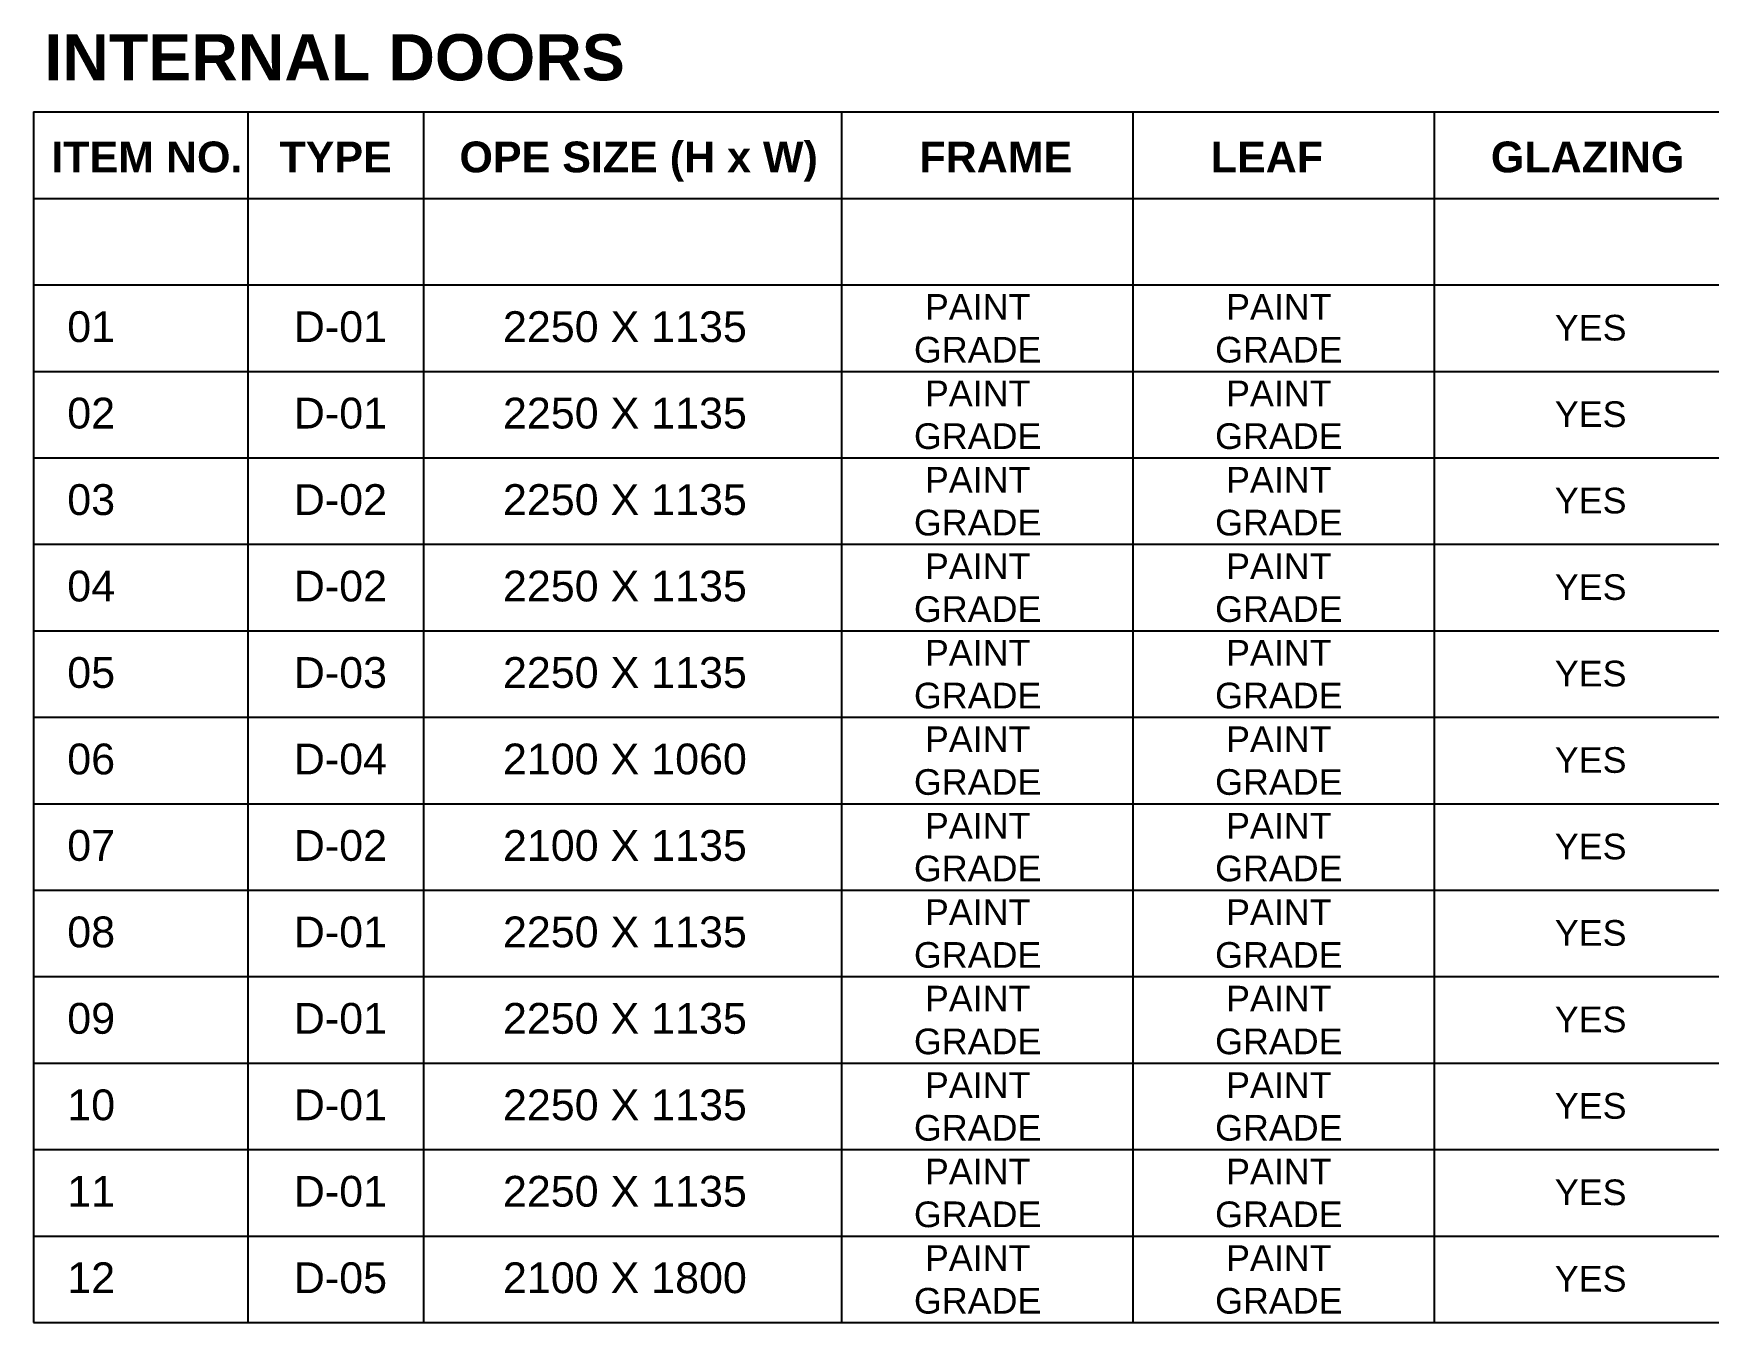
# Model space of a CAD drawing. Header units: inches. Extents: x -48459 to 205009, y 10398 to 54474.
# Drawn here: x 29136 to 45457, y 25868 to 38428 of the extents above; entities that cross this region are included whole.
import ezdxf

# ---------------------------------------------------------------- set-up
doc = ezdxf.new("R2010")
doc.units = ezdxf.units.IN
doc.header["$MEASUREMENT"] = 0
doc.layers.add('SV-ELEC-TEXT', color=9, linetype='Continuous')
doc.styles.add('QSS', font='arial.ttf')

msp = doc.modelspace()

# ---------------------------------------------------------------- linework, layer by layer
at = {"layer": 'SV-ELEC-TEXT'}
for points in [[(29135.7, 37663.2), (53389.8, 37663.2)], [(29135.7, 37663.2), (29135.7, 25867.9)], [(31224.2, 37663.2), (31224.2, 25867.9)], [(32934.8, 37663.2), (32934.8, 25867.9)], [(37009.8, 37663.2), (37009.8, 25867.9)], [(39848.9, 37663.2), (39848.9, 25867.9)], [(42783.5, 37663.2), (42783.5, 25867.9)], [(29135.7, 36820.7), (53389.8, 36820.7)], [(29135.7, 35978.2), (53389.8, 35978.2)], [(29135.7, 35135.6), (53389.8, 35135.6)], [(29135.7, 34293.1), (53389.8, 34293.1)], [(29135.7, 33450.6), (53389.8, 33450.6)], [(29135.7, 32608.1), (53389.8, 32608.1)], [(29135.7, 31765.6), (53389.8, 31765.6)], [(29135.7, 30923), (53389.8, 30923)], [(29135.7, 30080.5), (53389.8, 30080.5)], [(29135.7, 29238), (53389.8, 29238)], [(29135.7, 28395.5), (53389.8, 28395.5)], [(29135.7, 27552.9), (53389.8, 27552.9)], [(29135.7, 26710.4), (53389.8, 26710.4)], [(29135.7, 25867.9), (53389.8, 25867.9)]]:
    msp.add_lwpolyline(points, dxfattribs=at)

# ---------------------------------------------------------------- texts
at = {"layer": 'SV-ELEC-TEXT', "style": 'QSS'}
for s, insert, char_height, width, attachment_point in [('{\\fArial|b1|i0|c0|p34;INTERNAL DOORS }', (29240.9, 38421.3), 450, 17029.34, 1), ('{\\fArial|b1|i0|c0|p34;ITEM NO.}', (29309.2, 37375.1), 300, 10423.434, 1), ('{\\fArial|b1|i0|c0|p34;OPE SIZE (H x W)}', (33286.4, 37375.1), 300, 10423.434, 1), ('{\\fArial|b1|i0|c0|p34;GLAZING}', (43336.9, 37375.1), 300, 10423.434, 1), ('{\\fArial|b1|i0|c0|p34;TYPE}', (31532.2, 37375.1), 300, 10423.434, 1), ('{\\fArial|b1|i0|c0|p34;FRAME}', (37768, 37375.1), 300, 10423.434, 1), ('{\\fArial|b1|i0|c0|p34;LEAF}', (40607.1, 37375.1), 300, 10423.434, 1), ('\\pxqc;PAINT\\PGRADE', (36618.7, 35888.9), 250, 3434.36, 1), ('\\pxqc;PAINT\\PGRADE', (39553.2, 35888.9), 250, 3434.36, 1), ('01', (29464.8, 35721.6), 300, 1400.492, 1), ('D-01', (31672.4, 35721.6), 300, 927.944, 1), ('2250 X 1135', (34898.6, 35721.6), 300, 2573.027, 2), ('YES', (44309.2, 35686.6), 250, 901.804, 2), ('\\pxqc;PAINT\\PGRADE', (36618.7, 35046.4), 250, 3434.36, 1), ('\\pxqc;PAINT\\PGRADE', (39553.2, 35046.4), 250, 3434.36, 1), ('02', (29464.8, 34879.1), 300, 1400.492, 1), ('D-01', (31672.4, 34879.1), 300, 927.944, 1), ('2250 X 1135', (34898.6, 34879.1), 300, 2573.027, 2), ('YES', (44309.2, 34844), 250, 901.804, 2), ('\\pxqc;PAINT\\PGRADE', (36618.7, 34203.8), 250, 3434.36, 1), ('\\pxqc;PAINT\\PGRADE', (39553.2, 34203.8), 250, 3434.36, 1), ('03', (29464.8, 34036.5), 300, 1400.492, 1), ('D-02', (31672.4, 34036.5), 300, 927.944, 1), ('2250 X 1135', (34898.6, 34036.5), 300, 2573.027, 2), ('YES', (44309.2, 34001.5), 250, 901.804, 2), ('\\pxqc;PAINT\\PGRADE', (36618.7, 33361.3), 250, 3434.36, 1), ('\\pxqc;PAINT\\PGRADE', (39553.2, 33361.3), 250, 3434.36, 1), ('04', (29464.8, 33194), 300, 1400.492, 1), ('D-02', (31672.4, 33194), 300, 927.944, 1), ('2250 X 1135', (34898.6, 33194), 300, 2573.027, 2), ('YES', (44309.2, 33159), 250, 901.804, 2), ('\\pxqc;PAINT\\PGRADE', (36618.7, 32518.8), 250, 3434.36, 1), ('\\pxqc;PAINT\\PGRADE', (39553.2, 32518.8), 250, 3434.36, 1), ('05', (29464.8, 32351.5), 300, 1400.492, 1), ('D-03', (31672.4, 32351.5), 300, 927.944, 1), ('2250 X 1135', (34898.6, 32351.5), 300, 2573.027, 2), ('YES', (44309.2, 32316.5), 250, 901.804, 2), ('\\pxqc;PAINT\\PGRADE', (36618.7, 31676.3), 250, 3434.36, 1), ('\\pxqc;PAINT\\PGRADE', (39553.2, 31676.3), 250, 3434.36, 1), ('06', (29464.8, 31509), 300, 1400.492, 1), ('D-04', (31672.4, 31509), 300, 927.944, 1), ('2100 X 1060', (34898.6, 31509), 300, 2573.027, 2), ('YES', (44309.2, 31473.9), 250, 901.804, 2), ('\\pxqc;PAINT\\PGRADE', (36618.7, 30833.8), 250, 3434.36, 1), ('\\pxqc;PAINT\\PGRADE', (39553.2, 30833.8), 250, 3434.36, 1), ('07', (29464.8, 30666.4), 300, 1400.492, 1), ('D-02', (31672.4, 30666.4), 300, 927.944, 1), ('2100 X 1135', (34898.6, 30666.4), 300, 2573.027, 2), ('YES', (44309.2, 30631.4), 250, 901.804, 2), ('\\pxqc;PAINT\\PGRADE', (36618.7, 29991.2), 250, 3434.36, 1), ('\\pxqc;PAINT\\PGRADE', (39553.2, 29991.2), 250, 3434.36, 1), ('08', (29464.8, 29823.9), 300, 1400.492, 1), ('D-01', (31672.4, 29823.9), 300, 927.944, 1), ('2250 X 1135', (34898.6, 29823.9), 300, 2573.027, 2), ('YES', (44309.2, 29788.9), 250, 901.804, 2), ('\\pxqc;PAINT\\PGRADE', (36618.7, 29148.7), 250, 3434.36, 1), ('\\pxqc;PAINT\\PGRADE', (39553.2, 29148.7), 250, 3434.36, 1), ('09', (29464.8, 28981.4), 300, 1400.492, 1), ('D-01', (31672.4, 28981.4), 300, 927.944, 1), ('2250 X 1135', (34898.6, 28981.4), 300, 2573.027, 2), ('YES', (44309.2, 28946.4), 250, 901.804, 2), ('\\pxqc;PAINT\\PGRADE', (36618.7, 28306.2), 250, 3434.36, 1), ('\\pxqc;PAINT\\PGRADE', (39553.2, 28306.2), 250, 3434.36, 1), ('10', (29464.8, 28138.9), 300, 1400.492, 1), ('D-01', (31672.4, 28138.9), 300, 927.944, 1), ('2250 X 1135', (34898.6, 28138.9), 300, 2573.027, 2), ('YES', (44309.2, 28103.8), 250, 901.804, 2), ('\\pxqc;PAINT\\PGRADE', (36618.7, 27463.7), 250, 3434.36, 1), ('\\pxqc;PAINT\\PGRADE', (39553.2, 27463.7), 250, 3434.36, 1), ('11', (29464.8, 27296.4), 300, 1400.492, 1), ('D-01', (31672.4, 27296.4), 300, 927.944, 1), ('2250 X 1135', (34898.6, 27296.4), 300, 2573.027, 2), ('YES', (44309.2, 27261.3), 250, 901.804, 2), ('\\pxqc;PAINT\\PGRADE', (36618.7, 26621.1), 250, 3434.36, 1), ('\\pxqc;PAINT\\PGRADE', (39553.2, 26621.1), 250, 3434.36, 1), ('12', (29464.8, 26453.8), 300, 1400.492, 1), ('D-05', (31672.4, 26453.8), 300, 927.944, 1), ('2100 X 1800', (34898.6, 26453.8), 300, 2573.027, 2), ('YES', (44309.2, 26418.8), 250, 901.804, 2)]:
    msp.add_mtext(s, dxfattribs=dict(at, insert=insert, char_height=char_height, width=width, attachment_point=attachment_point))

doc.saveas('drawing.dxf')
